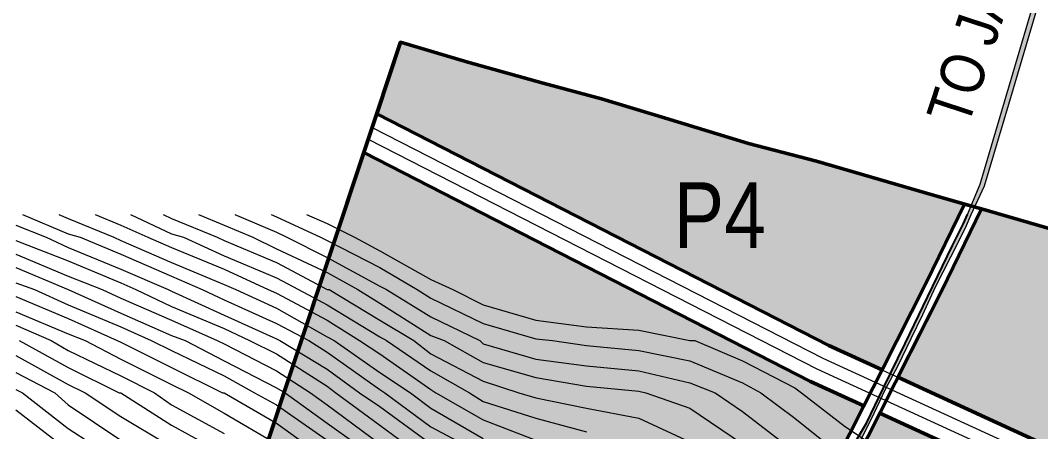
# Model space of a CAD drawing. Header units: metres. Extents: x 199095 to 216734, y 1644234 to 1657008.
# Drawn here: x 202603 to 203767, y 1655452 to 1655922 of the extents above; entities that cross this region are included whole.
import ezdxf

# ---------------------------------------------------------------- set-up
doc = ezdxf.new("R2010")
doc.units = ezdxf.units.M
for name, color, linetype in [('250 Ac', 10, 'Continuous'), ('BOUNDARY', 50, 'Continuous'), ('GRID', 7, 'Continuous')]:
    doc.layers.add(name, color=color, linetype=linetype)
doc.layers.add('CONTOURS', color=8, linetype='Continuous', lineweight=9)
doc.layers.add('STREAM', color=141, linetype='Continuous', lineweight=0)
doc.layers.add('Plot hatching', color=7, linetype='Continuous', true_color=0xffffdb)
doc.styles.get("Standard").update_dxf_attribs({"font": 'ARIALN.TTF'})

msp = doc.modelspace()

# ---------------------------------------------------------------- hatches: boundary and pattern name
at = {"layer": 'Plot hatching', "linetype": 'ByBlock', "lineweight": 9}
h = msp.add_hatch(color=256, dxfattribs=at)
h.dxf.hatch_style = 1
h.paths.add_polyline_path([(203680.1, 1655712.1), (203634.2, 1655725.3), (203511.3, 1655760.9), (203433.9, 1655781.3), (203339, 1655810), (203266.3, 1655832), (203199.5, 1655850.1), (203113.6, 1655873.8), (203036.9, 1655896.7), (203009.8, 1655815), (203525.5, 1655550.6), (203586.1, 1655522.8), (203636.5, 1655622.3)])
h = msp.add_hatch(color=256, dxfattribs=at)
h.dxf.hatch_style = 1
h.paths.add_polyline_path([(203485, 1655323.2), (203565.3, 1655481.8), (203504.7, 1655509.7), (202995.1, 1655770.8), (202799.8, 1655182.4), (202727.2, 1655179.3), (202585.9, 1655176), (202360, 1655177.4), (202297.6, 1655180.9), (202297.6, 1654538.4), (202971.4, 1654538.4), (203116.7, 1654538.4), (203130.6, 1654562.7), (203156.3, 1654609.4), (203184.1, 1654660.4), (203169, 1654661.3), (203161, 1654661.7), (203152.7, 1654663.2), (203150.9, 1654669.1), (203148.1, 1654678.4), (203148, 1654690.4), (203151.8, 1654696.3), (203161.3, 1654700.3), (203176.8, 1654695.6), (203185, 1654690), (203193.9, 1654683.9), (203195.5, 1654683.3), (203200, 1654692.4), (203213.6, 1654718.3), (203230.8, 1654759.5)])
h = msp.add_hatch(color=256, dxfattribs=at)
h.dxf.hatch_style = 1
h.paths.add_polyline_path([(204375.3, 1655522.8), (204373.3, 1655523), (204358.8, 1655526.8), (204270.4, 1655550.3), (204220, 1655563.7), (204160.7, 1655579.4), (204063, 1655606), (203776.6, 1655684.3), (203717.7, 1655701.4), (203699.6, 1655706.6), (203654.4, 1655613.5), (203604.3, 1655514.4), (203783.7, 1655432), (204145.7, 1655259.1), (204375.3, 1655145.3)])
h = msp.add_hatch(color=256, dxfattribs=at)
h.dxf.hatch_style = 1
h.paths.add_polyline_path([(204375.3, 1655094.1), (204124.8, 1655218.2), (203763.3, 1655390.8), (203583.5, 1655473.5), (203503, 1655314.6), (203249.1, 1654751.6), (203231.7, 1654709.7), (203217.8, 1654683.4), (203203.3, 1654653.9), (203173.8, 1654599.8), (203148.1, 1654552.9), (203139.8, 1654538.4), (203831.3, 1654538.4), (204375.3, 1654538.4)])
at = {"layer": 'STREAM'}
h = msp.add_hatch(color=256, dxfattribs=at)
h.dxf.hatch_style = 1
h.paths.add_polyline_path([(203800.2, 1656061.9), (203842.9, 1656200), (203837.3, 1656200), (203795.1, 1656063.4), (203730.7, 1655845.4), (203698.1, 1655734.8), (203683.7, 1655700), (203687.8, 1655700), (203703.1, 1655733), (203735.9, 1655843.9)])
h = msp.add_hatch(color=256, dxfattribs=at)
h.dxf.hatch_style = 1
h.paths.add_polyline_path([(203583.6, 1655493.7), (203568.3, 1655461.9), (203542.7, 1655418.8), (203519.9, 1655374.6), (203507.7, 1655350.9), (203484.5, 1655304), (203461.6, 1655252), (203438.9, 1655206.2), (203431.7, 1655191.7), (203419.9, 1655168), (203400.3, 1655123.1), (203387.2, 1655092.1), (203366.5, 1655049.7), (203339.8, 1654991), (203325.6, 1654957.6), (203311.6, 1654923.7), (203298.1, 1654891), (203284.2, 1654857), (203268.4, 1654823.9), (203253.4, 1654788.8), (203249.8, 1654781.2), (203253.1, 1654780.6), (203256.1, 1654787.1), (203272.2, 1654822.9), (203296.8, 1654877.6), (203314.7, 1654922.5), (203328.5, 1654955.5), (203345.9, 1654995.2), (203363, 1655034.7), (203384.5, 1655078.8), (203396.1, 1655104.3), (203412.6, 1655141.1), (203424.9, 1655168.9), (203434, 1655190.4), (203434, 1655190.4), (203458.1, 1655238.4), (203467.5, 1655256.6), (203480, 1655285.6), (203511.5, 1655350.7), (203538.9, 1655401), (203553.1, 1655426.6), (203560.5, 1655440.1), (203573.8, 1655466.1), (203586.1, 1655492.2), (203590.1, 1655500.8), (203604.4, 1655527.7), (203619.2, 1655558.8), (203632.8, 1655586), (203647.2, 1655617.7), (203664.6, 1655652), (203681.3, 1655684.9), (203687.8, 1655700), (203683.7, 1655700), (203679.1, 1655689.7), (203666.3, 1655664.6), (203638.2, 1655606.7), (203612.3, 1655553), (203587.8, 1655502.3)])

# ---------------------------------------------------------------- linework, layer by layer
at = {"lineweight": 20, "flags": 128}
for points in [[(203683.7, 1655700), (203698.1, 1655734.8), (203730.7, 1655845.4), (203795.1, 1656063.4), (203890.3, 1656371.9), (203926.7, 1656500)], [(203687.8, 1655700), (203703.1, 1655733), (203735.9, 1655843.9), (203800.2, 1656061.9), (203895.4, 1656370.4), (203932.2, 1656500)], [(203560.5, 1655440.1), (203573.8, 1655466.1), (203590.1, 1655500.8), (203604.4, 1655527.7), (203619.2, 1655558.8), (203632.8, 1655586), (203647.2, 1655617.7), (203664.6, 1655652), (203681.3, 1655684.9), (203687.8, 1655700)]]:
    msp.add_lwpolyline(points, dxfattribs=at)
at = {"lineweight": 15, "flags": 128}
for points in [[(203012, 1655813.8), (203525.5, 1655550.6), (203783.7, 1655432), (204145.7, 1655259.1), (204455.7, 1655105.5), (204814.4, 1654938.9), (205147.8, 1654791.5), (205495.2, 1654617.4), (205711.6, 1654515.7)], [(203004.7, 1655799.6), (203518.5, 1655536.2), (203776.9, 1655417.5), (204138.7, 1655244.7), (204448.8, 1655091.1), (204807.8, 1654924.3), (205141, 1654777), (205488.2, 1654603), (205846.7, 1654434.7), (206546.9, 1654100.9), (206823.7, 1653965.7), (207185.2, 1653792.4), (207539.4, 1653624.6), (207876.5, 1653460.4), (208337.7, 1653246.8), (208672.9, 1653085.4), (209025.5, 1652917.7), (209356.2, 1652760.6), (209718.7, 1652588.5), (210067.6, 1652418.2)], [(203000.2, 1655786.2), (203511.7, 1655524.1), (203770.1, 1655405.3), (204131.8, 1655232.5), (204442, 1655078.9), (204801, 1654912.2), (205134.2, 1654764.9), (205481.4, 1654590.8), (205839.9, 1654422.5), (206540.1, 1654088.7), (206816.9, 1653953.6), (207178.4, 1653780.2), (207532.6, 1653612.4), (207869.6, 1653448.2), (208330.9, 1653234.6), (208666.1, 1653073.2), (209018.6, 1652905.5), (209349.4, 1652748.5), (209711.9, 1652576.3), (210060.8, 1652406)]]:
    msp.add_lwpolyline(points, dxfattribs=at)
at = {"flags": 128}
msp.add_lwpolyline([(203542.7, 1655418.8), (203568.3, 1655461.9), (203587.8, 1655502.3), (203612.3, 1655553), (203638.2, 1655606.7), (203666.3, 1655664.6), (203679.1, 1655689.7), (203683.7, 1655700)], dxfattribs=at)
at = {"layer": '250 Ac', "linetype": 'ByBlock', "lineweight": 50, "flags": 128}
for points in [[(203680.1, 1655712.1), (203634.2, 1655725.3), (203511.3, 1655760.9), (203433.9, 1655781.3), (203339, 1655810), (203266.3, 1655832), (203199.5, 1655850.1), (203113.6, 1655873.8), (203036.9, 1655896.7), (203009.8, 1655815), (203525.5, 1655550.6), (203586.1, 1655522.8), (203636.5, 1655622.3)], [(204375.3, 1655522.8), (204373.3, 1655523), (204358.8, 1655526.8), (204270.4, 1655550.3), (204220, 1655563.7), (204160.7, 1655579.4), (204063, 1655606), (203776.6, 1655684.3), (203717.7, 1655701.4), (203699.6, 1655706.6), (203654.4, 1655613.5), (203604.3, 1655514.4), (203783.7, 1655432), (204145.7, 1655259.1), (204375.3, 1655145.3)], [(204375.3, 1655094.1), (204124.8, 1655218.2), (203763.3, 1655390.8), (203583.5, 1655473.5), (203503, 1655314.6), (203249.1, 1654751.6), (203231.7, 1654709.7), (203217.8, 1654683.4), (203203.3, 1654653.9), (203173.8, 1654599.8), (203148.1, 1654552.9), (203139.8, 1654538.4), (203831.3, 1654538.4), (204375.3, 1654538.4)]]:
    msp.add_lwpolyline(points, close=True, dxfattribs=at)
for points in [[(203485, 1655323.2), (203565.3, 1655481.8), (203504.7, 1655509.7), (202995.1, 1655770.8), (202799.8, 1655182.4)], [(203503, 1655314.6), (203583.5, 1655473.5), (203654.4, 1655613.5), (203699.6, 1655706.6), (203680.1, 1655712.1), (203636.5, 1655622.3), (203586.1, 1655522.8), (203565.3, 1655481.8), (203485, 1655323.2)]]:
    msp.add_lwpolyline(points, dxfattribs=at)
at = {"layer": 'BOUNDARY', "linetype": 'ByBlock', "lineweight": 50, "flags": 128}
msp.add_lwpolyline([(203776.6, 1655684.3), (203717.7, 1655701.4), (203634.2, 1655725.3), (203511.3, 1655760.9), (203433.9, 1655781.3), (203339, 1655810), (203266.3, 1655832), (203199.5, 1655850.1), (203113.6, 1655873.8), (203036.9, 1655896.7), (202799.8, 1655182.4), (202727.2, 1655179.3), (202585.9, 1655176), (202360, 1655177.4), (202024.8, 1655196.1), (201379, 1655275.2), (201303.9, 1655285.3), (201016.7, 1655294)], dxfattribs=at)
at = {"layer": 'CONTOURS', "flags": 128}
for points in [[(202605.9, 1655700), (202658, 1655678.1), (202671.5, 1655674.2), (202717.9, 1655655), (202775.8, 1655629.9), (202810.6, 1655614.4), (202835.7, 1655602.8), (202895.6, 1655575.8), (202932.3, 1655556.5), (202953.5, 1655543), (203013.4, 1655500.5), (203019.2, 1655496.6), (203071.4, 1655458), (203108.1, 1655438.6)], [(202647.3, 1655700), (202658, 1655695.5), (202710.2, 1655674.2), (202717.9, 1655670.4), (202775.8, 1655645.2), (202835.7, 1655620.2), (202849.2, 1655614.4), (202895.6, 1655593.1), (202953.5, 1655560.4), (202961.3, 1655556.5), (203013.4, 1655519.8), (203048.2, 1655496.6), (203071.4, 1655479.2), (203131.2, 1655444.5)], [(202688.7, 1655700), (202717.9, 1655687.8), (202748.8, 1655674.2), (202775.8, 1655662.6), (202835.7, 1655637.6), (202885.9, 1655614.4), (202895.6, 1655610.5), (202953.5, 1655579.6), (202990.2, 1655556.5), (203013.4, 1655541), (203071.4, 1655500.5), (203077.2, 1655496.6), (203131.2, 1655465.8), (203191.1, 1655442.5)], [(202728.9, 1655700), (202775.8, 1655678.1), (202789.4, 1655674.2), (202835.7, 1655653), (202895.6, 1655627.9), (202920.7, 1655614.4), (202953.5, 1655597), (203013.4, 1655560.4), (203021.1, 1655556.5), (203071.4, 1655521.8), (203115.8, 1655496.6), (203131.2, 1655486.9), (203191.1, 1655467.6), (203249.1, 1655452.1)], [(202766.2, 1655700), (202775.8, 1655695.5), (202828, 1655674.2), (202835.7, 1655670.4), (202895.6, 1655645.2), (202953.5, 1655614.4), (202955.5, 1655614.4), (203013.4, 1655579.6), (203052, 1655556.5), (203071.4, 1655541), (203131.2, 1655510.1), (203171.8, 1655496.6), (203191.1, 1655490.8), (203249.1, 1655479.2), (203308.9, 1655467.6), (203366.9, 1655440.6)], [(202806.5, 1655700), (202835.7, 1655687.8), (202868.6, 1655674.2), (202895.6, 1655660.8), (202953.5, 1655633.8), (202988.3, 1655614.4), (203013.4, 1655599), (203071.4, 1655562.2), (203086.8, 1655556.5), (203131.2, 1655531.4), (203191.1, 1655514), (203249.1, 1655504.4), (203308.9, 1655498.5), (203316.7, 1655496.6), (203366.9, 1655479.2), (203426.8, 1655438.6)], [(202847.9, 1655700), (202895.6, 1655680), (202907.2, 1655674.2), (202953.5, 1655651.1), (203013.4, 1655618.2), (203021.1, 1655614.4), (203071.4, 1655583.5), (203127.4, 1655556.5), (203131.2, 1655552.6), (203191.1, 1655535.2), (203249.1, 1655527.5), (203308.9, 1655521.8), (203366.9, 1655508.1), (203395.9, 1655496.6), (203426.8, 1655475.4), (203475, 1655438.6), (203486.6, 1655427.1), (203544.6, 1655380.8), (203546.5, 1655378.8), (203604.5, 1655347.9), (203662.4, 1655320.9), (203662.4, 1655320.9), (203722.3, 1655297.6), (203782.2, 1655274.5)], [(202889.3, 1655700), (202895.6, 1655697.4), (202945.8, 1655674.2), (202953.5, 1655670.4), (203013.4, 1655639.5), (203055.9, 1655614.4), (203071.4, 1655604.8), (203131.2, 1655575.8), (203191.1, 1655558.4), (203210.4, 1655556.5), (203249.1, 1655550.6), (203308.9, 1655544.9), (203366.9, 1655533.2), (203426.8, 1655508.1), (203448, 1655496.6), (203486.6, 1655467.6), (203523.3, 1655438.6), (203544.6, 1655421.2), (203604.5, 1655382.6), (203608.3, 1655378.8), (203662.4, 1655351.8), (203722.3, 1655326.6), (203735.8, 1655320.9), (203782.2, 1655303.5)], [(202929.9, 1655700), (202953.5, 1655689.8), (202984.5, 1655674.2), (203013.4, 1655658.8), (203071.4, 1655626), (203096.5, 1655614.4), (203131.2, 1655597), (203191.1, 1655579.6), (203249.1, 1655571.9), (203308.9, 1655568), (203366.9, 1655556.5), (203372.7, 1655556.5), (203426.8, 1655533.2), (203486.6, 1655502.4), (203494.4, 1655496.6), (203544.6, 1655458), (203573.6, 1655438.6), (203604.5, 1655417.4), (203662.4, 1655384.6), (203674, 1655378.8), (203722.3, 1655355.6), (203782.2, 1655332.5)], [(202598.2, 1655687.8), (202632.9, 1655674.2), (202658, 1655662.6), (202717.9, 1655637.6), (202772, 1655614.4), (202775.8, 1655612.5), (202835.7, 1655585.4), (202895.6, 1655558.4), (202899.5, 1655556.5), (202953.5, 1655523.6), (202990.2, 1655496.6), (203013.4, 1655481.1), (203071.4, 1655438.6)], [(202598.2, 1655670.4), (202658, 1655647.2), (202717.9, 1655622.1), (202735.3, 1655614.4), (202775.8, 1655595.1), (202835.7, 1655570), (202864.7, 1655556.5), (202895.6, 1655541), (202953.5, 1655504.4), (202963.2, 1655496.6), (203013.4, 1655459.9), (203042.4, 1655438.6)], [(202598.2, 1655655), (202658, 1655629.9), (202696.7, 1655614.4), (202717.9, 1655604.8), (202775.8, 1655579.6), (202828, 1655556.5), (202835.7, 1655552.6), (202895.6, 1655521.8), (202934.2, 1655496.6), (202953.5, 1655483.1), (203013.4, 1655438.6)], [(202598.2, 1655639.5), (202658, 1655614.4), (202658, 1655614.4), (202717.9, 1655587.4), (202775.8, 1655562.2), (202791.3, 1655556.5), (202835.7, 1655533.2), (202895.6, 1655502.4), (202905.3, 1655496.6), (202953.5, 1655461.9), (202986.4, 1655438.6)], [(202598.2, 1655622.1), (202619.4, 1655614.4), (202658, 1655597), (202717.9, 1655571.9), (202752.7, 1655556.5), (202775.8, 1655544.9), (202835.7, 1655515.9), (202870.5, 1655496.6), (202895.6, 1655483.1), (202953.5, 1655442.5)], [(202598.2, 1655606.6), (202658, 1655581.6), (202714, 1655556.5), (202717.9, 1655554.5), (202775.8, 1655525.5), (202833.8, 1655496.6), (202835.7, 1655496.6), (202895.6, 1655461.9), (202928.4, 1655438.6)], [(202598.2, 1655589.2), (202658, 1655564.1), (202677.3, 1655556.5), (202717.9, 1655535.2), (202775.8, 1655506.2), (202795.2, 1655496.6), (202835.7, 1655473.4), (202895.6, 1655438.6)], [(202598.2, 1655573.9), (202638.7, 1655556.5), (202658, 1655544.9), (202717.9, 1655515.9), (202756.5, 1655496.6), (202775.8, 1655483.1), (202835.7, 1655450.2)], [(202602, 1655556.5), (202658, 1655525.5), (202716, 1655496.6), (202717.9, 1655496.6), (202775.8, 1655459.9), (202814.5, 1655438.6)], [(202598.2, 1655539.1), (202658, 1655506.2), (202677.3, 1655496.6), (202717.9, 1655469.5), (202770, 1655438.6)], [(202598.2, 1655519.8), (202642.6, 1655496.6), (202658, 1655483.1), (202717.9, 1655442.5)], [(202598.2, 1655500.5), (202605.9, 1655496.6), (202658, 1655456), (202685.1, 1655438.6)], [(202598.2, 1655477.2), (202648.4, 1655438.6)]]:
    msp.add_lwpolyline(points, dxfattribs=at)
at = {"layer": 'STREAM', "lineweight": 20, "flags": 128}
msp.add_lwpolyline([(203542.7, 1655418.8), (203568.3, 1655461.9), (203587.8, 1655502.3), (203612.3, 1655553), (203638.2, 1655606.7), (203666.3, 1655664.6), (203679.1, 1655689.7), (203683.7, 1655700)], dxfattribs=at)
at = {"layer": 'STREAM', "flags": 128}
msp.add_lwpolyline([(203560.5, 1655440.1), (203573.8, 1655466.1), (203590.1, 1655500.8), (203604.4, 1655527.7), (203619.2, 1655558.8), (203632.8, 1655586), (203647.2, 1655617.7), (203664.6, 1655652), (203681.3, 1655684.9), (203687.8, 1655700)], dxfattribs=at)

# ---------------------------------------------------------------- texts
at = {"layer": '250 Ac', "linetype": 'Continuous'}
msp.add_text('P4', height=75, dxfattribs=at).set_placement((203348.7, 1655661.9, -448))
at = {"layer": 'GRID', "linetype": 'Continuous'}
msp.add_text('TO JAMMALAMADUGU ', height=50, rotation=71.8572, dxfattribs=at).set_placement((203683.9, 1655798.9))

doc.saveas('drawing.dxf')
